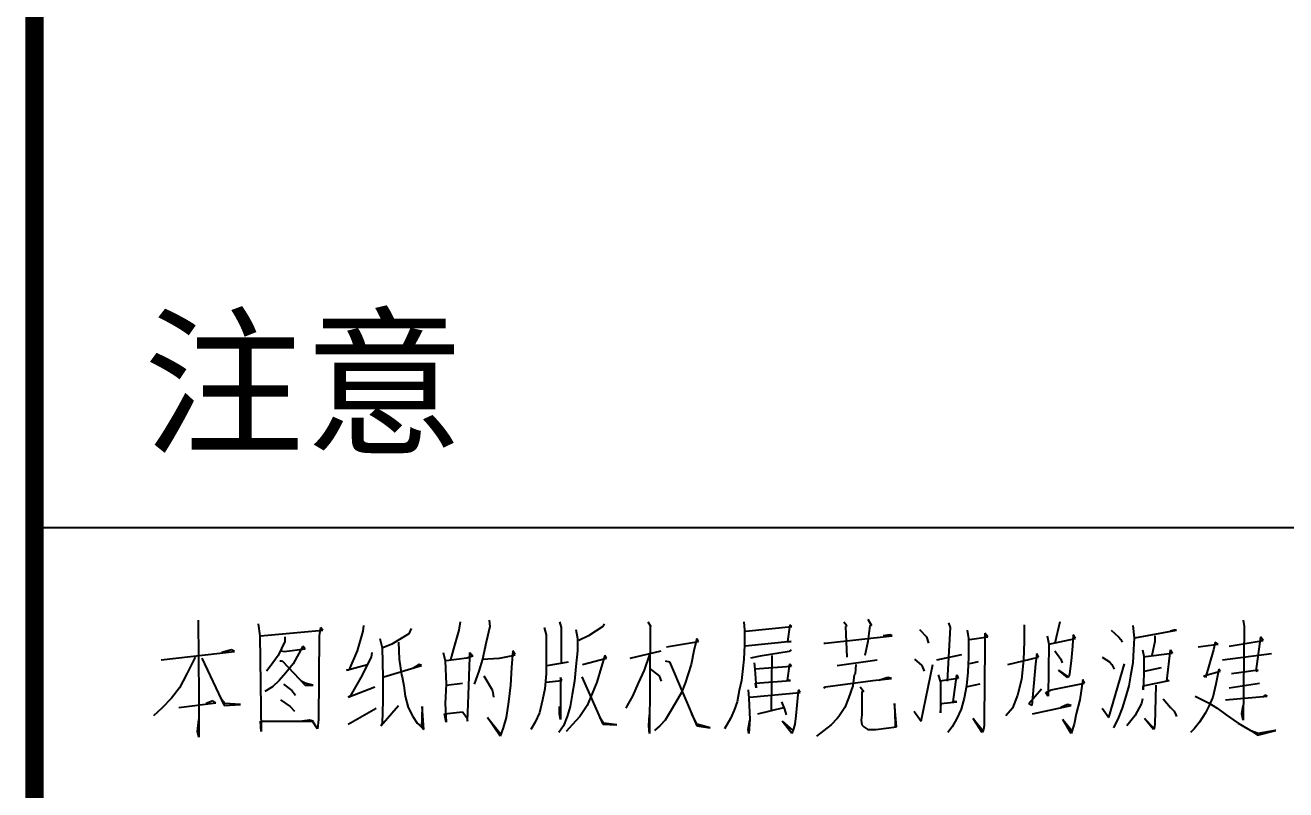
# Model space of a CAD drawing. Extents: x 12152 to 491505, y 111028 to 412681.
# Drawn here: x 353088 to 357196, y 198799 to 201289 of the extents above; entities that cross this region are included whole.
import ezdxf

# ---------------------------------------------------------------- set-up
doc = ezdxf.new("R2010")
doc.units = 0
doc.header["$LTSCALE"] = 1000
doc.header["$MEASUREMENT"] = 0
doc.layers.add('PUB_TITLE', color=4, linetype='Continuous')
doc.styles.add('图签2', font='', dxfattribs={"height": 1000})
doc.styles.get('图签2').set_extended_font_data('SimSun')

msp = doc.modelspace()

# ---------------------------------------------------------------- linework, layer by layer
at = {"layer": 'PUB_TITLE'}
for p, q in [((353117.9, 199653.8), (361517.9, 199653.8)), ((355833.3, 199355.1), (355845.4, 199334)), ((353651.4, 199352.1), (353653.8, 199104.2)), ((353847.3, 199340), (353852.2, 199300.7)), ((353854.6, 199300.7), (354057.8, 199318.9)), ((354050.5, 199327.9), (354045.7, 199300.7)), ((354057.8, 199318.9), (354050.5, 199327.9)), ((354188.4, 199315.8), (354169.1, 199252.3)), ((354190.8, 199334), (354188.4, 199315.8)), ((354345.6, 199324.9), (354338.4, 199306.8)), ((354500.4, 199318.9), (354483.5, 199258.4)), ((354505.3, 199346.1), (354500.4, 199318.9)), ((354602, 199331), (354589.9, 199279.6)), ((354599.6, 199352.1), (354602, 199331)), ((354778.6, 199327.9), (354785.9, 199303.7)), ((354829.4, 199346.1), (354834.3, 199327.9)), ((354834.3, 199327.9), (354834.3, 199213)), ((354882.6, 199321.9), (354887.5, 199291.6)), ((354969.7, 199331), (354923.8, 199300.7)), ((354974.6, 199340), (354969.7, 199331)), ((355117.3, 199346.1), (355126.9, 199331)), ((355124.5, 199334), (355122.1, 198983.2)), ((355126.9, 199331), (355124.5, 199334)), ((355429.3, 199346.1), (355431.7, 199318.9)), ((355431.7, 199318.9), (355431.7, 199270.5)), ((355436.6, 199315.8), (355586.5, 199331)), ((355579.3, 199337), (355572, 199282.6)), ((355586.5, 199331), (355579.3, 199337)), ((355755.9, 199346.1), (355765.5, 199334)), ((355765.5, 199334), (355760.7, 199331)), ((355760.7, 199331), (355765.5, 199231.2)), ((355840.5, 199334), (355833.3, 199282.6)), ((355845.4, 199334), (355840.5, 199334)), ((356002.6, 199321.9), (356024.4, 199297.7)), ((356101.8, 199327.9), (356092.1, 199152.6)), ((356096.9, 199343), (356101.8, 199327.9)), ((356157.4, 199318.9), (356162.2, 199291.6)), ((356343.6, 199337), (356343.6, 199282.6)), ((356459.8, 199346.1), (356442.8, 199276.5)), ((356626.7, 199318.9), (356650.8, 199297.7)), ((356696.8, 199334), (356701.6, 199294.7)), ((356704.1, 199294.7), (356839.5, 199318.9)), ((356832.3, 199318.9), (356820.2, 199315.8)), ((356839.5, 199318.9), (356832.3, 199318.9)), ((357057.2, 199352.1), (357059.6, 199331)), ((357059.6, 199331), (357057.2, 199025.6)), ((353852.2, 199300.7), (353857, 198989.3)), ((353934.4, 199282.6), (353912.7, 199237.2)), ((353934.4, 199297.7), (353934.4, 199282.6)), ((354045.7, 199300.7), (354043.3, 199028.6)), ((354244, 199291.6), (354251.3, 199261.4)), ((354282.7, 199273.5), (354253.7, 199261.4)), ((354338.4, 199306.8), (354282.7, 199273.5)), ((354304.5, 199279.6), (354306.9, 199225.1)), ((354589.9, 199279.6), (354577.9, 199225.1)), ((354785.9, 199303.7), (354785.9, 199231.2)), ((354887.5, 199291.6), (354887.5, 199252.3)), ((354923.8, 199300.7), (354892.3, 199285.6)), ((355177.7, 199264.4), (355281.8, 199282.6)), ((355276.9, 199291.6), (355267.2, 199252.3)), ((355281.8, 199282.6), (355276.9, 199291.6)), ((355584.1, 199282.6), (355434.1, 199267.5)), ((355572, 199282.6), (355584.1, 199282.6)), ((355690.5, 199276.5), (355695.4, 199276.5)), ((355695.4, 199276.5), (355913.1, 199300.7)), ((355833.3, 199282.6), (355823.6, 199237.2)), ((355905.8, 199303.7), (355884.1, 199300.7)), ((355913.1, 199300.7), (355905.8, 199303.7)), ((356024.4, 199297.7), (356031.6, 199276.5)), ((356162.2, 199291.6), (356162.2, 199231.2)), ((356164.6, 199288.6), (356225.1, 199297.7)), ((356215.4, 199309.8), (356215.4, 199264.4)), ((356225.1, 199297.7), (356215.4, 199309.8)), ((356343.6, 199282.6), (356341.2, 199222.1)), ((356418.6, 199300.7), (356423.5, 199273.5)), ((356423.5, 199273.5), (356421.1, 199104.2)), ((356423.5, 199273.5), (356510.6, 199291.6)), ((356503.3, 199303.7), (356500.9, 199267.5)), ((356510.6, 199291.6), (356503.3, 199303.7)), ((356650.8, 199297.7), (356658.1, 199288.6)), ((356658.1, 199288.6), (356662.9, 199279.6)), ((356701.6, 199294.7), (356699.2, 199255.4)), ((356769.4, 199282.6), (356759.7, 199237.2)), ((356769.4, 199300.7), (356769.4, 199282.6)), ((356909.7, 199264.4), (356975, 199273.5)), ((356965.3, 199279.6), (356960.5, 199255.4)), ((356975, 199273.5), (356965.3, 199279.6)), ((357011.3, 199267.5), (357122.5, 199285.6)), ((357112.9, 199297.7), (357098.3, 199185.8)), ((357122.5, 199285.6), (357112.9, 199297.7)), ((353530.5, 199222.1), (353769.9, 199249.3)), ((353641.7, 199231.2), (353615.1, 199176.7)), ((353760.3, 199255.4), (353728.8, 199246.3)), ((353769.9, 199249.3), (353760.3, 199255.4)), ((353912.7, 199237.2), (353886, 199200.9)), ((353922.3, 199252.3), (353932, 199249.3)), ((353932, 199249.3), (353999.7, 199258.4)), ((353992.5, 199267.5), (353961, 199210)), ((353999.7, 199258.4), (353992.5, 199267.5)), ((354169.1, 199252.3), (354142.5, 199188.8)), ((354215, 199231.2), (354181.2, 199164.7)), ((354217.4, 199246.3), (354215, 199231.2)), ((354251.3, 199261.4), (354253.7, 199167.7)), ((354449.7, 199246.3), (354456.9, 199219.1)), ((354483.5, 199258.4), (354473.8, 199222.1)), ((354546.4, 199234.2), (354527.1, 199228.2)), ((354531.9, 199107.2), (354536.7, 199231.2)), ((354536.7, 199246.3), (354546.4, 199234.2)), ((354536.7, 199231.2), (354536.7, 199246.3)), ((354633.5, 199228.2), (354677, 199237.2)), ((354677, 199252.3), (354672.2, 199197.9)), ((354684.3, 199240.2), (354677, 199252.3)), ((354677, 199237.2), (354684.3, 199240.2)), ((354785.9, 199231.2), (354785.9, 199176.7)), ((354887.5, 199252.3), (354882.6, 199200.9)), ((354977, 199237.2), (354964.9, 199197.9)), ((354981.8, 199228.2), (354977, 199237.2)), ((355059.2, 199228.2), (355160.8, 199252.3)), ((355122.1, 199240.2), (355105.2, 199188.8)), ((355267.2, 199252.3), (355257.6, 199207)), ((355431.7, 199270.5), (355429.3, 199225.1)), ((355482.5, 199234.2), (355451.1, 199228.2)), ((355516.4, 199240.2), (355482.5, 199234.2)), ((355576.9, 199249.3), (355516.4, 199240.2)), ((355521.2, 199237.2), (355518.8, 199058.8)), ((355584.1, 199255.4), (355576.9, 199249.3)), ((356058.2, 199222.1), (356140.5, 199240.2)), ((356162.2, 199231.2), (356159.8, 199182.8)), ((356215.4, 199264.4), (356213, 199028.6)), ((356290.4, 199207), (356389.6, 199231.2)), ((356384.8, 199243.3), (356379.9, 199210)), ((356389.6, 199231.2), (356384.8, 199243.3)), ((356442.8, 199252.3), (356462.2, 199225.1)), ((356500.9, 199267.5), (356496, 199219.1)), ((356597.6, 199231.2), (356621.8, 199216.1)), ((356699.2, 199255.4), (356696.8, 199213)), ((356728.3, 199255.4), (356733.1, 199234.2)), ((356825, 199243.3), (356730.7, 199231.2)), ((356733.1, 199234.2), (356733.1, 199176.7)), ((356808.1, 199152.6), (356820.2, 199255.4)), ((356820.2, 199255.4), (356825, 199243.3)), ((356960.5, 199255.4), (356933.9, 199164.7)), ((356989.5, 199222.1), (357149.1, 199243.3)), ((353663.5, 199228.2), (353736.1, 199073.9)), ((353886, 199200.9), (353874, 199185.8)), ((353917.5, 199219.1), (353924.7, 199219.1)), ((353924.7, 199219.1), (353999.7, 199140.5)), ((353961, 199210), (353936.8, 199179.8)), ((354135.2, 199188.8), (354202.9, 199207)), ((354256.1, 199167.7), (354379.5, 199204)), ((354306.9, 199225.1), (354314.2, 199173.7)), ((354372.2, 199207), (354350.5, 199194.9)), ((354379.5, 199204), (354372.2, 199207)), ((354456.9, 199219.1), (354459.3, 199143.5)), ((354527.1, 199228.2), (354459.3, 199219.1)), ((354577.9, 199225.1), (354565.8, 199185.8)), ((354577.9, 199225.1), (354631.1, 199228.2)), ((354631.1, 199228.2), (354633.5, 199228.2)), ((354672.2, 199197.9), (354669.8, 199140.5)), ((354788.3, 199204), (354858.4, 199216.1)), ((354882.6, 199200.9), (354877.8, 199152.6)), ((354904.4, 199207), (354981.8, 199228.2)), ((354964.9, 199197.9), (354950.4, 199149.5)), ((355122.1, 199194.9), (355153.5, 199170.7)), ((355172.9, 199219.1), (355187.4, 199216.1)), ((355187.4, 199216.1), (355276.9, 199007.4)), ((355257.6, 199207), (355247.9, 199176.7)), ((355426.9, 199194.9), (355422, 199155.6)), ((355429.3, 199225.1), (355426.9, 199194.9)), ((355463.2, 199213), (355465.6, 199191.9)), ((355584.1, 199200.9), (355465.6, 199191.9)), ((355465.6, 199191.9), (355470.4, 199131.4)), ((355572, 199155.6), (355579.3, 199210)), ((355579.3, 199210), (355584.1, 199200.9)), ((355734.1, 199204), (355864.7, 199222.1)), ((355794.6, 199207), (355792.1, 199176.7)), ((355985.7, 199225.1), (356009.8, 199204)), ((356007.4, 199022.5), (356046.1, 199207)), ((356009.8, 199204), (356017.1, 199185.8)), ((356193.7, 199216.1), (356164.6, 199210)), ((356341.2, 199222.1), (356334, 199158.6)), ((356379.9, 199210), (356367.8, 199073.9)), ((356462.2, 199225.1), (356467, 199213)), ((356496, 199219.1), (356491.2, 199176.7)), ((356619.4, 199034.6), (356670.2, 199210)), ((356621.8, 199216.1), (356629.1, 199207)), ((356629.1, 199207), (356636.3, 199191.9)), ((356696.8, 199213), (356689.5, 199170.7)), ((356735.5, 199185.8), (356791.1, 199197.9)), ((356977.4, 199191.9), (356967.7, 199143.5)), ((356982.2, 199185.8), (356977.4, 199191.9)), ((353615.1, 199176.7), (353590.9, 199131.4)), ((353915.1, 199155.6), (353893.3, 199134.4)), ((353936.8, 199179.8), (353915.1, 199155.6)), ((353999.7, 199146.5), (353987.6, 199152.6)), ((354142.5, 199188.8), (354135.2, 199188.8)), ((354181.2, 199164.7), (354147.3, 199104.2)), ((354253.7, 199167.7), (354253.7, 199089.1)), ((354314.2, 199173.7), (354316.6, 199167.7)), ((354316.6, 199167.7), (354321.4, 199137.4)), ((354556.1, 199158.6), (354551.2, 199143.5)), ((354565.8, 199185.8), (354556.1, 199158.6)), ((354582.7, 199170.7), (354609.3, 199125.3)), ((354785.9, 199176.7), (354781, 199128.4)), ((354785.9, 199149.5), (354836.7, 199155.6)), ((354831.8, 199164.7), (354831.8, 199028.6)), ((354836.7, 199155.6), (354831.8, 199164.7)), ((354877.8, 199152.6), (354870.5, 199110.2)), ((354902, 199167.7), (354969.7, 199013.5)), ((354950.4, 199149.5), (354935.8, 199113.3)), ((355105.2, 199188.8), (355085.8, 199146.5)), ((355153.5, 199170.7), (355160.8, 199152.6)), ((355247.9, 199176.7), (355238.2, 199146.5)), ((355422, 199155.6), (355414.8, 199122.3)), ((355468, 199146.5), (355581.7, 199155.6)), ((355581.7, 199155.6), (355572, 199155.6)), ((355695.4, 199134.4), (355850.2, 199155.6)), ((355789.7, 199173.7), (355784.9, 199137.4)), ((355792.1, 199176.7), (355789.7, 199173.7)), ((355850.2, 199155.6), (355910.7, 199161.6)), ((355898.6, 199164.7), (355869.5, 199155.6)), ((355910.7, 199161.6), (355898.6, 199164.7)), ((356063.1, 199173.7), (356070.3, 199149.5)), ((356128.4, 199161.6), (356067.9, 199152.6)), ((356070.3, 199149.5), (356070.3, 199049.8)), ((356111.4, 199086), (356123.5, 199173.7)), ((356123.5, 199173.7), (356128.4, 199161.6)), ((356159.8, 199182.8), (356155, 199137.4)), ((356334, 199158.6), (356321.9, 199107.2)), ((356454.9, 199188.8), (356486.4, 199167.7)), ((356483.9, 199164.7), (356454.9, 199188.8)), ((356488.8, 199167.7), (356483.9, 199164.7)), ((356491.2, 199176.7), (356488.8, 199167.7)), ((356534.7, 199158.6), (356525.1, 199092.1)), ((356539.6, 199146.5), (356534.7, 199158.6)), ((356689.5, 199170.7), (356684.7, 199137.4)), ((356733.1, 199176.7), (356730.7, 199125.3)), ((356730.7, 199137.4), (356815.3, 199155.6)), ((356815.3, 199155.6), (356808.1, 199152.6)), ((356929, 199170.7), (356982.2, 199185.8)), ((356933.9, 199164.7), (356929, 199170.7)), ((357105.6, 199188.8), (357018.5, 199176.7)), ((357098.3, 199185.8), (357105.6, 199188.8)), ((353590.9, 199131.4), (353564.3, 199098.1)), ((353893.3, 199134.4), (353869.1, 199119.3)), ((353929.6, 199143.5), (353956.2, 199122.3)), ((353956.2, 199122.3), (353968.3, 199107.2)), ((354026.3, 199140.5), (353999.7, 199146.5)), ((353999.7, 199140.5), (354026.3, 199140.5)), ((354140, 199101.2), (354227.1, 199134.4)), ((354321.4, 199137.4), (354326.3, 199104.2)), ((354459.3, 199143.5), (354456.9, 199080)), ((354459.3, 199140.5), (354512.5, 199146.5)), ((354609.3, 199125.3), (354611.7, 199116.3)), ((354611.7, 199116.3), (354614.1, 199101.2)), ((354669.8, 199140.5), (354662.5, 199086)), ((354781, 199128.4), (354773.8, 199092.1)), ((354870.5, 199110.2), (354863.3, 199070.9)), ((354935.8, 199113.3), (354918.9, 199073.9)), ((355085.8, 199146.5), (355066.5, 199104.2)), ((355226.1, 199116.3), (355206.8, 199083)), ((355238.2, 199146.5), (355226.1, 199116.3)), ((355414.8, 199122.3), (355407.5, 199086)), ((355443.8, 199125.3), (355446.2, 199098.1)), ((355448.7, 199101.2), (355613.1, 199116.3)), ((355470.4, 199131.4), (355468, 199146.5)), ((355605.9, 199110.2), (355598.6, 199040.7)), ((355608.3, 199125.3), (355605.9, 199110.2)), ((355613.1, 199116.3), (355608.3, 199125.3)), ((355690.5, 199131.4), (355695.4, 199134.4)), ((355784.9, 199137.4), (355770.4, 199098.1)), ((355809.1, 199134.4), (355821.2, 199119.3)), ((355813.9, 199119.3), (355813.9, 199049.8)), ((355821.2, 199119.3), (355813.9, 199119.3)), ((356155, 199137.4), (356147.7, 199098.1)), ((356198.5, 199143.5), (356157.4, 199134.4)), ((356358.2, 199080), (356399.3, 199128.4)), ((356413.8, 199116.3), (356430.7, 199125.3)), ((356421.1, 199104.2), (356413.8, 199116.3)), ((356430.7, 199125.3), (356539.6, 199146.5)), ((356684.7, 199137.4), (356675, 199104.2)), ((356730.7, 199125.3), (356730.7, 199137.4)), ((356771.8, 199140.5), (356769.4, 199013.5)), ((356967.7, 199143.5), (356958, 199101.2)), ((357011.3, 199131.4), (357110.4, 199146.5)), ((353564.3, 199098.1), (353532.9, 199064.9)), ((353588.5, 199067.9), (353709.5, 199083)), ((353653.8, 199104.2), (353653.8, 198971.1)), ((353699.8, 199089.1), (353678, 199080)), ((353709.5, 199083), (353699.8, 199089.1)), ((353738.5, 199080), (353724, 199098.1)), ((353736.1, 199073.9), (353789.3, 199077)), ((353789.3, 199077), (353738.5, 199080)), ((353919.9, 199092.1), (353951.4, 199070.9)), ((353951.4, 199070.9), (353965.9, 199055.8)), ((354147.3, 199104.2), (354140, 199101.2)), ((354246.5, 199007.4), (354304.5, 199073.9)), ((354253.7, 199089.1), (354251.3, 199016.5)), ((354326.3, 199104.2), (354336, 199067.9)), ((354336, 199067.9), (354350.5, 199037.7)), ((354381.9, 199070.9), (354379.5, 199001.4)), ((354386.8, 198995.3), (354381.9, 199070.9)), ((354456.9, 199080), (354459.3, 199019.5)), ((354529.5, 199022.5), (354531.9, 199107.2)), ((354662.5, 199086), (354655.3, 199034.6)), ((354773.8, 199092.1), (354764.1, 199049.8)), ((354829.4, 199046.7), (354829.4, 199070.9)), ((354863.3, 199070.9), (354853.6, 199037.7)), ((354918.9, 199073.9), (354894.7, 199037.7)), ((355049.5, 199073.9), (355044.7, 199064.9)), ((355066.5, 199104.2), (355049.5, 199073.9)), ((355206.8, 199083), (355189.8, 199052.8)), ((355407.5, 199086), (355397.9, 199058.8)), ((355446.2, 199098.1), (355448.7, 199028.6)), ((355475.3, 199046.7), (355559.9, 199067.9)), ((355552.7, 199086), (355562.3, 199061.9)), ((355758.3, 199067.9), (355738.9, 199037.7)), ((355770.4, 199098.1), (355758.3, 199067.9)), ((355920.3, 199080), (355922.8, 199013.5)), ((355927.6, 199004.4), (355920.3, 199080)), ((356070.3, 199049.8), (356072.7, 199080)), ((356072.7, 199080), (356123.5, 199086)), ((356123.5, 199086), (356111.4, 199086)), ((356147.7, 199098.1), (356138, 199061.9)), ((356321.9, 199107.2), (356304.9, 199064.9)), ((356367.8, 199073.9), (356358.2, 199080)), ((356370.3, 199046.7), (356496, 199073.9)), ((356483.9, 199077), (356462.2, 199067.9)), ((356496, 199073.9), (356483.9, 199077)), ((356525.1, 199092.1), (356513, 199046.7)), ((356675, 199104.2), (356662.9, 199064.9)), ((356725.8, 199080), (356704.1, 199040.7)), ((356728.3, 199095.1), (356725.8, 199080)), ((356796, 199095.1), (356820.2, 199067.9)), ((356820.2, 199067.9), (356832.3, 199055.8)), ((356900, 199104.2), (356924.2, 199092.1)), ((356924.2, 199092.1), (356943.5, 199083)), ((356946, 199073.9), (356933.9, 199049.8)), ((356943.5, 199083), (356972.6, 199064.9)), ((356958, 199101.2), (356946, 199073.9)), ((356999.2, 199092.1), (357134.6, 199104.2)), ((357052.4, 199046.7), (357057.2, 199073.9)), ((357127.4, 199107.2), (357120.1, 199101.2)), ((357134.6, 199104.2), (357127.4, 199107.2)), ((353532.9, 199064.9), (353506.3, 199040.7)), ((353649, 198989.3), (353653.8, 199028.6)), ((354014.2, 199025.6), (353990.1, 199022.5)), ((354026.3, 199022.5), (354014.2, 199025.6)), ((354043.3, 199028.6), (354040.9, 198998.4)), ((354140, 199013.5), (354231.9, 199064.9)), ((354350.5, 199037.7), (354365, 199016.5)), ((354454.5, 199046.7), (354512.5, 199052.8)), ((354459.3, 199019.5), (354454.5, 199046.7)), ((354512.5, 199052.8), (354527.1, 199034.6)), ((354527.1, 199034.6), (354529.5, 199022.5)), ((354594.8, 199034.6), (354638.3, 198980.2)), ((354635.9, 198974.2), (354594.8, 199034.6)), ((354655.3, 199034.6), (354645.6, 199001.4)), ((354764.1, 199049.8), (354749.6, 199019.5)), ((354831.8, 199028.6), (354829.4, 199046.7)), ((354853.6, 199037.7), (354841.5, 199007.4)), ((354894.7, 199037.7), (354870.5, 199010.5)), ((354972.1, 199016.5), (354960, 199034.6)), ((355119.7, 199007.4), (355122.1, 199043.7)), ((355172.9, 199025.6), (355156, 199007.4)), ((355189.8, 199052.8), (355172.9, 199025.6)), ((355276.9, 199013.5), (355260, 199046.7)), ((355385.8, 199031.6), (355366.4, 198998.4)), ((355397.9, 199058.8), (355385.8, 199031.6)), ((355443.8, 198995.3), (355448.7, 199025.6)), ((355448.7, 199028.6), (355446.2, 198983.2)), ((355562.3, 199061.9), (355567.2, 199043.7)), ((355598.6, 199040.7), (355596.2, 199013.5)), ((355734.1, 199031.6), (355714.7, 199010.5)), ((355738.9, 199037.7), (355734.1, 199031.6)), ((355813.9, 199043.7), (355811.5, 199025.6)), ((355811.5, 199025.6), (355813.9, 199010.5)), ((355813.9, 199049.8), (355813.9, 199043.7)), ((355983.2, 199055.8), (355985.7, 199052.8)), ((355985.7, 199052.8), (356007.4, 199022.5)), ((356123.5, 199031.6), (356109, 199004.4)), ((356138, 199061.9), (356123.5, 199031.6)), ((356176.7, 199031.6), (356208.2, 198992.3)), ((356205.8, 198986.3), (356176.7, 199031.6)), ((356213, 199028.6), (356213, 199007.4)), ((356304.9, 199064.9), (356283.2, 199040.7)), ((356469.4, 199028.6), (356498.5, 198992.3)), ((356496, 198983.2), (356469.4, 199028.6)), ((356513, 199046.7), (356505.7, 199013.5)), ((356597.6, 199064.9), (356619.4, 199034.6)), ((356650.8, 199034.6), (356633.9, 199001.4)), ((356662.9, 199064.9), (356650.8, 199034.6)), ((356704.1, 199040.7), (356677.5, 199007.4)), ((356735.5, 199031.6), (356764.5, 199001.4)), ((356764.5, 198995.3), (356735.5, 199031.6)), ((356832.3, 199055.8), (356837.1, 199043.7)), ((356837.1, 199043.7), (356839.5, 199037.7)), ((356933.9, 199049.8), (356914.5, 199019.5)), ((356972.6, 199064.9), (357001.6, 199043.7)), ((357001.6, 199043.7), (357040.3, 199016.5)), ((357057.2, 199025.6), (357052.4, 199046.7)), ((353653.8, 198971.1), (353649, 198989.3)), ((353854.6, 199022.5), (354026.3, 199022.5)), ((353857, 198989.3), (353854.6, 199022.5)), ((354040.9, 198998.4), (354023.9, 199022.5)), ((354251.3, 199016.5), (354246.5, 199007.4)), ((354365, 199016.5), (354379.5, 199004.4)), ((354379.5, 199004.4), (354386.8, 198995.3)), ((354645.6, 199001.4), (354635.9, 198974.2)), ((354749.6, 199019.5), (354735.1, 198995.3)), ((354841.5, 199007.4), (354827, 198986.3)), ((354870.5, 199010.5), (354851.2, 198989.3)), ((354969.7, 199013.5), (355015.7, 199010.5)), ((355015.7, 199010.5), (354972.1, 199016.5)), ((355122.1, 198983.2), (355119.7, 199007.4)), ((355156, 199007.4), (355139, 198992.3)), ((355320.5, 199001.4), (355276.9, 199013.5)), ((355276.9, 199007.4), (355320.5, 199001.4)), ((355446.2, 198983.2), (355443.8, 198995.3)), ((355555.1, 199022.5), (355589, 198992.3)), ((355586.5, 198983.2), (355555.1, 199022.5)), ((355591.4, 198998.4), (355586.5, 198983.2)), ((355596.2, 199013.5), (355591.4, 198998.4)), ((355690.5, 198992.3), (355666.4, 198974.2)), ((355714.7, 199010.5), (355690.5, 198992.3)), ((355813.9, 199010.5), (355821.2, 199004.4)), ((355821.2, 199004.4), (355833.3, 198995.3)), ((355833.3, 198995.3), (355859.9, 198995.3)), ((355859.9, 198995.3), (355927.6, 199004.4)), ((355922.8, 199013.5), (355922.8, 199004.4)), ((356109, 199004.4), (356094.5, 198986.3)), ((356210.6, 198995.3), (356205.8, 198986.3)), ((356213, 199007.4), (356210.6, 198995.3)), ((356505.7, 199013.5), (356496, 198983.2)), ((356767, 198998.4), (356764.5, 198995.3)), ((356769.4, 199013.5), (356767, 198998.4)), ((356897.6, 198998.4), (356885.5, 198986.3)), ((356914.5, 199019.5), (356897.6, 198998.4)), ((357040.3, 199016.5), (357071.7, 198998.4)), ((357071.7, 198998.4), (357076.6, 198995.3)), ((357076.6, 198995.3), (357103.2, 198977.2)), ((357105.6, 198983.2), (357079, 198992.3)), ((357103.2, 198977.2), (357163.7, 198992.3)), ((357161.2, 198992.3), (357105.6, 198983.2)), ((357163.7, 198992.3), (357161.2, 198992.3))]:
    msp.add_line(p, q, dxfattribs=at)
at = {"layer": 'PUB_TITLE', "const_width": 60}
msp.add_lwpolyline([(361517.9, 196339.5), (361502.6, 217941), (353117.9, 217939.5), (353117.9, 196339.5)], close=True, dxfattribs=at)

# ---------------------------------------------------------------- texts
at = {"layer": 'PUB_TITLE', "style": '图签2', "width": 1}
msp.add_text('注意', height=384, dxfattribs=at).set_placement((353472.3, 199932.7))

doc.saveas('drawing.dxf')
